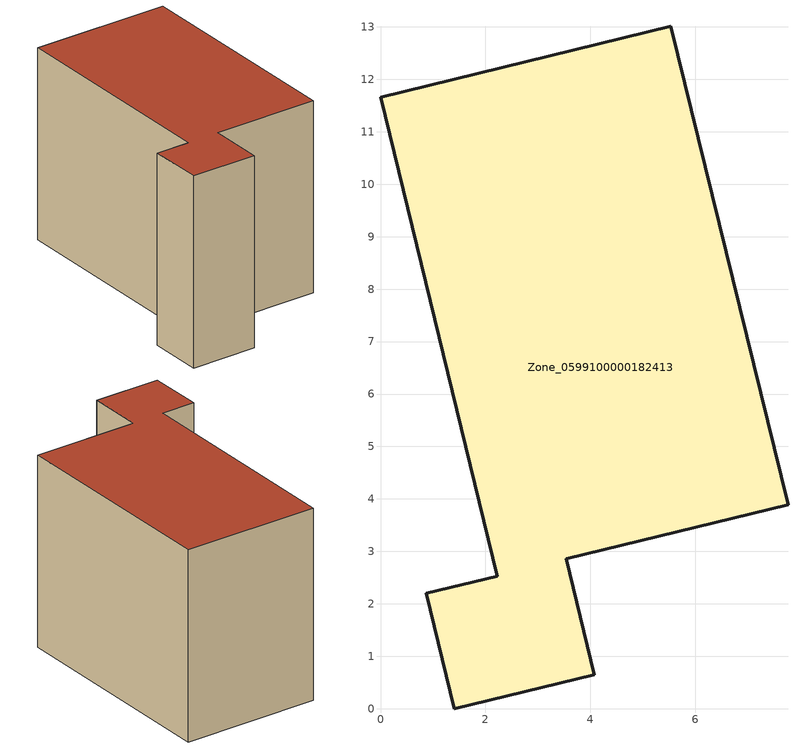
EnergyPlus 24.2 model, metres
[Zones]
Zone_0599100000182413
 floor ground (C_G): 0.87,2.2 2.23,2.52 0,11.66 5.54,13.01 7.77,3.89 3.54,2.86 4.08,0.65 1.41,0 z0
 wall outside (C_F): 2.23,2.52 0.87,2.2 1.41,0 4.08,0.65 3.54,2.86 7.77,3.89 5.54,13.01 0,11.66 2.23,2.52 z0:7.95
 roof outside (C_R): 5.54,13.01 0,11.66 2.23,2.52 0.87,2.2 1.41,0 4.08,0.65 3.54,2.86 7.77,3.89 z7.95
[BUILDING]
Pand.0599100000182413: North Axis=0; Terrain=City; Loads Convergence Tolerance Value=0.04; Temperature Convergence Tolerance Value=0.4; Solar Distribution=FullExterior; Maximum Number of Warmup Days=25; Minimum Number of Warmup Days=1
[Site:Location]
Rotterdam.The.Hague.AP_ZH_NLD Design_Conditions: Latitude=51.96; Longitude=4.45; Time Zone=1; Elevation=-4.5
[SITE:GROUNDTEMPERATURE:BUILDINGSURFACE]
18, 18, 18, 18, 18, 18, 18, 18, 18, 18, 18, 18
[MATERIAL] Thermal Absorptance=0.9; Solar Absorptance=0.7; Visible Absorptance=0.7
Name | Roughness | Thickness | Conductivity | Density | Specific Heat
G.TI.1975-1991 | MediumSmooth | 0.15 | 0.288461 | 540 | 1210
F.TI.1975-1991 | Rough | 0.3 | 0.230769 | 1920 | 840
R.TI.1975-1991 | MediumRough | 0.2 | 0.153846 | 1500 | 1000
[CONSTRUCTION]
C_G: G.TI.1975-1991
C_F: F.TI.1975-1991
C_R: R.TI.1975-1991
[ZONE]
Zone_0599100000182413: Type=1; Multiplier=1; Ceiling Height=Autocalculate; Volume=Autocalculate; Floor Area=autocalculate; Part of Total Floor Area=Yes
[ZONEINFILTRATION:DESIGNFLOWRATE]
Infil_Zone_0599100000182413: Zone or ZoneList or Space or SpaceList=Zone_0599100000182413; Schedule=AlwaysOn; Design Flow Rate Calculation Method=Flow/Area; Flow Rate per Floor Area=0.003; Constant Term Coefficient=1; Temperature Term Coefficient=0; Velocity Term Coefficient=0; Velocity Squared Term Coefficient=0
[HVACTEMPLATE:ZONE:IDEALLOADSAIRSYSTEM]
Zone_0599100000182413: Maximum Heating Supply Air Temperature=50; Minimum Cooling Supply Air Temperature=13; Maximum Heating Supply Air Humidity Ratio=0.0156; Minimum Cooling Supply Air Humidity Ratio=0.0077; Heating Limit=NoLimit; Cooling Limit=NoLimit; Dehumidification Control Type=ConstantSensibleHeatRatio; Cooling Sensible Heat Ratio=0.7; Dehumidification Setpoint=60; Humidification Control Type=None; Humidification Setpoint=30; Outdoor Air Method=None; Outdoor Air Flow Rate per Person=0.00944; Outdoor Air Flow Rate per Zone Floor Area=0; Outdoor Air Flow Rate per Zone=0; Demand Controlled Ventilation Type=None; Outdoor Air Economizer Type=NoEconomizer; Heat Recovery Type=None; Sensible Heat Recovery Effectiveness=0.7; Latent Heat Recovery Effectiveness=0.65
[ZONECONTROL:THERMOSTAT]
ThermostatControl_Zone_0599100000182413: Zone or ZoneList=Zone_0599100000182413; Control Type Schedule=DualSetpointControlType; Control 1=Thermostat_Zone_0599100000182413; Temperature Difference Between Cutout And Setpoint=0
[THERMOSTATSETPOINT:DUALSETPOINT]
Thermostat_Zone_0599100000182413: Heating Setpoint Temperature Schedule=HeatingSetpoint_Zone_0599100000182413; Cooling Setpoint Temperature Schedule=CoolingSetpoint_Zone_0599100000182413
[SCHEDULE:COMPACT]
HeatingSetpoint_Zone_0599100000182413: Through: 12/31, For: AllDays, Until: 24:00, 21
CoolingSetpoint_Zone_0599100000182413: Through: 12/31, For: AllDays, Until: 24:00, 24
DualSetpointControlType: Through: 12/31, For: AllDays, Until: 24:00, 4
AlwaysOn: Through: 12/31, For: AllDays, Until: 24:00, 1
